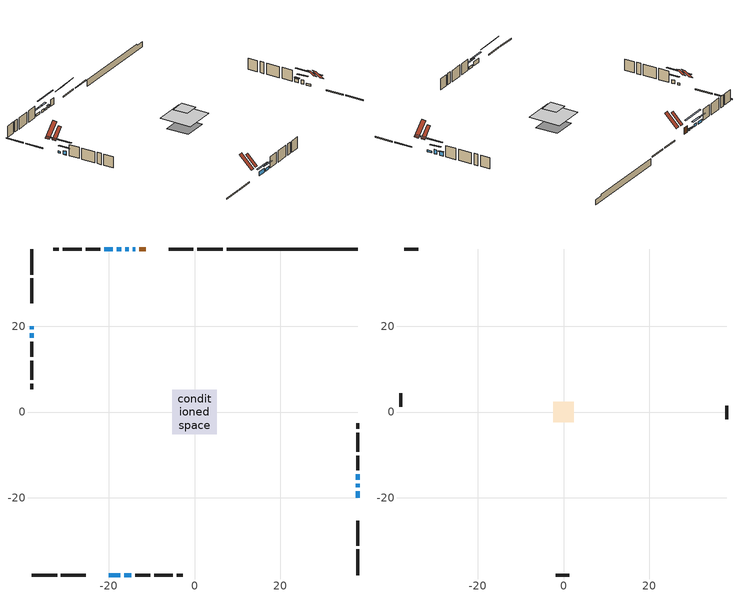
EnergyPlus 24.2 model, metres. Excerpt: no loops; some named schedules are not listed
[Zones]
conditioned space
 floor adiabatic (AdiabaticFloorConstruction): -5.19,-5.19 -5.19,5.19 5.19,5.19 5.19,-5.19 z2.13
 floor foundation (Slab1 construction): -3.97,-3.65 -3.97,3.65 3.97,3.65 3.97,-3.65 z-1.32
 wall outside (RimJoist1 construction): 6.58,37.99 0.63,37.99 / -37.99,-37.99 -32.04,-37.99 / -37.99,37.99 -37.99,32.04 / 37.99,-37.99 37.99,-32.04 z0.91:1.21
 wall outside (RimJoist2 construction): -0.3,37.99 -6.01,37.99 / -31.11,-37.99 -25.4,-37.99 / -37.99,31.11 -37.99,25.4 / 37.99,-31.11 37.99,-25.4 z0.91:1.21
 wall outside (AdiabaticWallConstruction 1): -11.38,37.99 -12.91,37.99 z0.91:2.94
 wall outside (AdiabaticWallConstruction): -13.84,37.99 -14.4,37.99 z0.91:1.47; 37.99,-20.03 37.99,-18.5 / -15.33,37.99 -16.09,37.99 / -37.99,20.03 -37.99,19.26 z0.91:1.52; 37.99,-17.57 37.99,-16.71 z0.91:2.28; -17.02,37.99 -18.14,37.99 / -19.07,37.99 -21,37.99 z0.91:1.67; -20.03,-37.99 -17.28,-37.99 z0.91:2.18; -16.35,-37.99 -14.72,-37.99 z0.91:1.72; -37.99,18.34 -37.99,17.25 z0.91:2.07; 37.99,-15.78 37.99,-14.56 z0.91:2.13
 wall outside (Wall1 construction): -21.92,37.99 -25.38,37.99 / -13.8,-37.99 -10.34,-37.99 / -37.99,16.32 -37.99,12.87 / 37.99,-13.63 37.99,-10.18 z0.91:4.57
 wall outside (Wall2 construction): -26.31,37.99 -30.71,37.99 / -9.41,-37.99 -5.01,-37.99 / -37.99,11.94 -37.99,7.54 / 37.99,-9.25 37.99,-4.85 z0.91:4.57
 wall outside (Wall3 construction): -31.64,37.99 -32.97,37.99 / -4.08,-37.99 -2.76,-37.99 / -37.99,6.61 -37.99,5.28 / 37.99,-3.92 37.99,-2.59 z0.91:4.57
 wall foundation (FoundationWall1 construction): 7.51,37.99,-1.32 7.51,37.99,0.91 34.94,37.99,0.91 34.94,37.99,0.3 37.99,37.99,0.3 37.99,37.99,-1.32
 window (WindowConstruction 7): -13.84,37.99 -14.4,37.99 z0.91:1.47
 window (WindowConstruction 8): 37.99,-20.03 37.99,-18.5 z0.91:1.52
 window (WindowConstruction 9): -15.33,37.99 -16.09,37.99 z0.91:1.52
 window (WindowConstruction 10): -37.99,20.03 -37.99,19.26 z0.91:1.52
 window (WindowConstruction): 37.99,-17.57 37.99,-16.71 z0.91:2.28
 window (WindowConstruction 1): -17.02,37.99 -18.14,37.99 z0.91:1.67
 window (WindowConstruction 2): -19.07,37.99 -21,37.99 z0.91:1.67
 window (WindowConstruction 3): -20.03,-37.99 -17.28,-37.99 z0.91:2.18
 window (WindowConstruction 4): -16.35,-37.99 -14.73,-37.99 z0.91:1.72
 window (WindowConstruction 5): -37.99,18.33 -37.99,17.25 z0.91:2.07
 window (WindowConstruction 6): 37.99,-15.78 37.99,-14.56 z0.91:2.13
 door (Door): -11.38,37.99 -12.91,37.99 z0.91:2.94
 ceiling adiabatic (AdiabaticFloorConstruction): 5.19,-5.19 5.19,5.19 -5.19,5.19 -5.19,-5.19 z2.13
 roof outside (Roof2 construction): -10.46,37.99,4.57 -10.46,34.71,7.84 -9.3,34.71,7.84 -9.3,37.99,4.57; -20.95,-37.99,4.57 -20.95,-34.71,7.84 -22.11,-34.71,7.84 -22.11,-37.99,4.57; -37.99,20.95,4.57 -34.71,20.95,7.84 -34.71,22.11,7.84 -37.99,22.11,4.57; 37.99,-20.95,4.57 34.71,-20.95,7.84 34.71,-22.11,7.84 37.99,-22.11,4.57
attic - vented
 floor to conditioned space (Floor1 construction Reversed): -2.41,-2.41 -2.41,2.41 2.41,2.41 2.41,-2.41 z4.57
 wall outside (Wall4 construction): -33.89,37.99 -37.06,37.99 / -1.83,-37.99 1.34,-37.99 / -37.99,4.35 -37.99,1.19 / 37.99,-1.66 37.99,1.5 z0.91:4.57
 roof outside (Roof1 construction): -8.37,37.99,4.57 -8.37,33.94,8.61 -6.94,33.94,8.61 -6.94,37.99,4.57; -23.04,-37.99,4.57 -23.04,-33.94,8.61 -24.47,-33.94,8.61 -24.47,-37.99,4.57; -37.99,23.04,4.57 -33.94,23.04,8.61 -33.94,24.47,8.61 -37.99,24.47,4.57; 37.99,-23.04,4.57 33.94,-23.04,8.61 33.94,-24.47,8.61 37.99,-24.47,4.57
shading: -14.6,37.99 -13.64,37.99 -13.64,38.4 -14.6,38.4 z1.67; 37.99,-14.64 37.99,-23.88 38.4,-23.88 38.4,-14.64 z5.38; -19.95,37.99 -11.47,37.99 -11.47,38.4 -19.95,38.4 z5.38; -37.99,15.4 -37.99,23.88 -38.4,23.88 -38.4,15.4 z5.38; 37.99,-15.29 37.99,-18.99 38.4,-18.99 38.4,-15.29 z3.7; -19.56,37.99 -15.6,37.99 -15.6,38.4 -19.56,38.4 z3.09; -22.42,37.99 -17.65,37.99 -17.65,38.4 -22.42,38.4 z3.09; -15.86,-37.99 -21.45,-37.99 -21.45,-38.4 -15.86,-38.4 z3.6; -13.3,-37.99 -17.77,-37.99 -17.77,-38.4 -13.3,-38.4 z3.14; -37.99,15.83 -37.99,19.75 -38.4,19.75 -38.4,15.83 z3.49; 37.99,-14.36 37.99,-15.98 38.4,-15.98 38.4,-14.36 z2.33
[Building]
Building 1: Terrain=Suburbs
[Site:Location]
Ottawa Intl AP_ON: Latitude {deg}=45.32; Longitude {deg}=-75.67; Time Zone {hr}=-5; Elevation {m}=115; Keep Site Location Information=Yes
[Site:GroundTemperature:Shallow]
1.18808, -1.19398, -1.38475, -0.254337, 4.28362, 8.80044, 12.7163, 15.1969, 15.4076, 13.3901, 9.57408, 5.19582
[Site:WaterMainsTemperature]
Calculation Method=Schedule; Temperature Schedule=mains temperature schedule
[Material] Roughness=Rough; Thermal Absorptance=0.9
Name | Thickness {m} | Conductivity {W/m-K} | Density {kg/m3} | Specific Heat {J/kg-K} | Solar Absorptance | Visible Absorptance
asphalt or fiberglass shingles | 0.00635 | 0.162714 | 1121.4 | 1465.45 | 0.4 | 0.4
ceiling stud and cavity | 0.1397 | 0.0767285 | 65.682 | 1177.47 | 0.7 | 0.7
concrete 4.0 in. | 0.1016 | 1.803125 | 2242.8 | 837.4 | 0.7 | 0.7
concrete 8.0 in. | 0.2032 | 1.803125 | 2242.8 | 837.4 | 0.7 | 0.7
door material | 0.04445 | 0.188738 | 512.64 | 1214.23 | 0.7 | 0.7
exterior vertical ins | 0.0369022 | 0.029427 | 32.04 | 1214.23 | 0.7 | 0.7
floor covering | 0.0127 | 0.0433444 | 54.468 | 1339.84 | 0.6 | 0.6
floor rigid ins; wall rigid ins | 0.512978 | 0.029427 | 32.04 | 1214.23 | 0.7 | 0.7
floor stud and cavity | 0.1397 | 1.75129 | 37.0049 | 1207.88 | 0.7 | 0.7
furniture material conditioned space 1 | 0.1524 | 0.115458 | 640.8 | 1214.23 | 0.6 | 0.6
gypsum board | 0.0127 | 0.160291 | 801 | 837.4 | 0.6 | 0.6
gypsum board 1 | 0.0127 | 0.160291 | 801 | 837.4 | 0.7 | 0.7
osb sheathing 0.5 in. | 0.0127 | 0.115458 | 512.64 | 1214.23 | 0.7 | 0.7
osb sheathing 0.75 in. | 0.01905 | 0.115458 | 512.64 | 1214.23 | 0.7 | 0.7
osb sheathing 2.0 in. | 0.0508 | 0.115458 | 512.64 | 1214.23 | 0.7 | 0.7
rim joist stud and cavity | 0.0508 | 0.177588 | 50.32683 | 1063.81 | 0.6 | 0.6
rim joist stud and cavity 1 | 0.0508 | 0.0448274 | 125.044 | 1163.47 | 0.6 | 0.6
roof stud and cavity | 0.2032 | 3.79149 | 78.34581 | 1123.46 | 0.7 | 0.7
wall stud and cavity | 0.1397 | 0.113666 | 139.0536 | 1170.24 | 0.7 | 0.7
wall stud and cavity 1 | 0.1397 | 0.116332 | 139.0536 | 1170.24 | 0.7 | 0.7
wall stud and cavity 2 | 0.1397 | 0.124355 | 139.0536 | 1170.24 | 0.7 | 0.7
wall stud and cavity 3 | 0.0889 | 6.9971 | 50.32683 | 1063.81 | 0.6 | 0.6
wall stud and cavity 4 | 0.0889 | 0.380278 | 52.3479 | 1209.89 | 0.7 | 0.7
wall stud and cavity 5 | 0.0889 | 0.391764 | 83.0341 | 1211.67 | 0.7 | 0.7
wood siding | 0.0254 | 0.102417 | 544.68 | 1172.36 | 0.4 | 0.4
wood siding 1 | 0.00254 | 0.102417 | 544.68 | 1172.36 | 0.4 | 0.4
wood siding 2; wood siding 3; wood siding 4 | 0.0254 | 0.102417 | 544.68 | 1172.36 | 0.7 | 0.7
[WindowMaterial:SimpleGlazingSystem]
Name | U-Factor {W/m2-K} | Solar Heat Gain Coefficient
WindowMaterial | 3.30346 | 0.65
WindowMaterial 1 | 4.32153 | 0.67
WindowMaterial 2 | 4.156296 | 0.69
WindowMaterial 3 | 3.83719 | 0.71
WindowMaterial 4 | 4.43225 | 0.67
WindowMaterial 5 | 4.12847 | 0.69
WindowMaterial 6 | 3.30119 | 0.67
WindowMaterial 7 | 4.91374 | 0.63
WindowMaterial 8 | 3.30573 | 0.6
[Construction]
AdiabaticFloorConstruction: floor stud and cavity, floor rigid ins, osb sheathing 0.75 in., floor covering
AdiabaticWallConstruction: wood siding 3, wall rigid ins, wall stud and cavity 4, gypsum board
AdiabaticWallConstruction 1: wood siding 4, wall rigid ins, wall stud and cavity 4, gypsum board
Door: door material
Floor1 construction Reversed: gypsum board, ceiling stud and cavity
FoundationWall1 construction: concrete 8.0 in., gypsum board 1
furniture construction conditioned space 1: furniture material conditioned space 1
PartitionWallConstruction: gypsum board, wall stud and cavity 5, gypsum board
RimJoist1 construction: wood siding 2, rim joist stud and cavity
RimJoist2 construction: wood siding 2, osb sheathing 2.0 in., rim joist stud and cavity 1
Roof1 construction: asphalt or fiberglass shingles
Roof2 construction: asphalt or fiberglass shingles, osb sheathing 0.75 in., roof stud and cavity, gypsum board
Slab1 construction: concrete 4.0 in.
Wall1 construction: wood siding, osb sheathing 0.5 in., wall stud and cavity, gypsum board
Wall2 construction: wood siding, osb sheathing 0.5 in., wall stud and cavity 1, gypsum board
Wall3 construction: wood siding, osb sheathing 0.5 in., wall stud and cavity 2, gypsum board
Wall4 construction: wood siding 1, wall stud and cavity 3
WindowConstruction: WindowMaterial
WindowConstruction 1: WindowMaterial 1
WindowConstruction 10; WindowConstruction 8; WindowConstruction 9: WindowMaterial 8
WindowConstruction 2: WindowMaterial 2
WindowConstruction 3: WindowMaterial 3
WindowConstruction 4: WindowMaterial 4
WindowConstruction 5: WindowMaterial 5
WindowConstruction 6: WindowMaterial 6
WindowConstruction 7: WindowMaterial 7
[Zone] Multiplier=1; Part of Total Floor Area=Yes
Name | Volume {m3}
attic - vented | 13.1183
conditioned space | 396.6
[Space]
Name | Zone | Volume {m3}
attic - vented 1 | attic - vented | 13.1183
conditioned space 1 | conditioned space | 396.6
[ZoneInfiltration:EffectiveLeakageArea]
infil attic - vented 1: Zone or Space=attic - vented 1; Schedule=Always On Discrete; Effective Air Leakage Area {cm2}=974.316; Stack Coefficient=0.000535629; Wind Coefficient=1.56369e-05
[ZoneMixing]
whole house fan mix: Zone or Space=attic - vented; Schedule=Always On Continuous; Design Flow Rate Calculation Method=Flow/Zone; Design Flow Rate {m3/s}=0; Source Zone or Space=conditioned space
[SurfaceProperty:ExposedFoundationPerimeter]
Slab1: Exposed Perimeter Calculation Method=TotalExposedPerimeter; Total Exposed Perimeter {m}=30.481
[InternalMass] Zone or ZoneList=conditioned space; Space or SpaceList=conditioned space 1
Name | Construction | Surface Area {m2}
furniture mass conditioned space 1 | furniture construction conditioned space 1 | 66.2402
partition wall mass | PartitionWallConstruction | 165.601
[Lights]
interior lighting: Zone or ZoneList or Space or SpaceList=conditioned space 1; Schedule=interior lighting schedule; Design Level Calculation Method=LightingLevel; Lighting Level {W}=343.2; Return Air Fraction=0; Fraction Radiant=0.6; Fraction Visible=0.2; Fraction Replaceable=1
[People]
occupants: Zone or ZoneList or Space or SpaceList=conditioned space 1; Number of People Schedule=occupants schedule; Number of People Calculation Method=People; Number of People=3; Fraction Radiant=0.314171; Sensible Heat Fraction=0.56303; Activity Level Schedule=occupants activity schedule; Carbon Dioxide Generation Rate {m3/s-W}=0; Enable ASHRAE 55 Comfort Warnings=No; Mean Radiant Temperature Calculation Type=EnclosureAveraged
[ElectricEquipment] Zone or ZoneList or Space or SpaceList=conditioned space 1; Design Level Calculation Method=EquipmentLevel
Name | Schedule | Design Level {W} | Fraction Latent | Fraction Radiant | Fraction Lost
clothes dryer | clothes dryer schedule | 140.772 | 0.015 | 0.081 | 0.85
clothes washer | clothes washer schedule | 32.1985 | 0.03 | 0.162 | 0.7
cooking range | cooking range schedule | 215.147 | 0.08 | 0.432 | 0.2
dishwasher | dishwasher schedule | 66.8632 | 0.3 | 0.18 | 0.4
fridge | fridge schedule | 72.9452 | 0 | 0.6 | 0
mech vent bath fan 0 | mech vent bath fan 0 schedule | 50.2 | 0 | 0 | 1
mech vent house fan | mech vent house fan schedule | 0 | 0 | 0 | 1
mech vent house fan cfis | mech vent house fan cfis schedule | 0 | 0 | 0 | 0
mech vent range fan 0 | mech vent range fan 0 schedule | 57 | 0 | 0 | 1
misc plug loads | misc plug loads schedule | 494.7 | 0.045 | 0.513 | 0.1
whole house fan | Always On Discrete | 0 | 0 | 0 | 1
[OtherEquipment] Zone or ZoneList or Space or SpaceList=conditioned space 1; Design Level Calculation Method=EquipmentLevel
Name | Fuel Type | Schedule | Design Level {W} | Fraction Latent | Fraction Radiant | Fraction Lost
clothes dryer 1 | Electricity | clothes dryer schedule | 0 | 0.015 | 0.081 | 0.85
cooking range 1 | Electricity | cooking range schedule | 0 | 0.08 | 0.432 | 0.2
general water use latent | None | general water use schedule | 62.594 | 1 | 0 | 0
general water use sensible | None | general water use schedule | -61.6891 | 0 | 0.6 | 0
mech vent house fan latent load | None | Always On Discrete | 0 | 1 | 0 | 0
mech vent house fan sensible load | None | Always On Discrete | 0 | 0 | 0 | 0
water heater energy adjustment1 | NaturalGas | Always On Discrete | 0.01 | 0 | 0 | 1
[ZoneInfiltration:DesignFlowRate] Zone or ZoneList or Space or SpaceList=conditioned space 1; Schedule=Always On Discrete; Design Flow Rate Calculation Method=Flow/Zone; Design Flow Rate {m3/s}=0
infil flow; natural vent flow; whole house fan flow
[AvailabilityManager:Scheduled]
central ac and furnace airloop Availability Manager: Schedule=Always On Discrete
[Foundation:Kiva]
Foundation Kiva 1: Initial Indoor Air Temperature {C}=18; Wall Height Above Grade {m}=0.910011; Wall Depth Below Slab {m}=0.2032; Custom Block Material Name 1=exterior vertical ins; Custom Block Depth 1 {m}=2.23001; Custom Block X Position 1 {m}=0.2159; Custom Block Z Position 1 {m}=0
[Foundation:Kiva:Settings]
Soil Conductivity {W/m-K}=0.849921; Soil Density {kg/m3}=1842.3; Soil Specific Heat {J/kg-K}=418.7; Ground Solar Absorptivity=0.9; Ground Thermal Absorptivity=0.9; Ground Surface Roughness {m}=0.03; Far-Field Width {m}=40; Deep-Ground Boundary Condition=ZeroFlux; Deep-Ground Depth {m}=40; Minimum Cell Dimension {m}=0.2; Maximum Cell Growth Coefficient=3; Simulation Timestep=Timestep
[Exterior:Lights]
exterior lighting: Schedule=exterior lighting schedule; Design Level {W}=75.6
[EnergyManagementSystem:GlobalVariable]
central_ac_and_furnace_airloop_Fan_RTF
infil_program_Qfan
infil_program_Qinf
natural_vent_program_Qnv
natural_vent_program_Qwhf
[EnergyManagementSystem:Sensor]
Name | Output:Variable or Output:Meter Index Key | Output:Variable or Output:Meter
airflow_gain | infil flow | Infiltration Sensible Heat Gain Energy
airflow_gain_1 | natural vent flow | Infiltration Sensible Heat Gain Energy
airflow_gain_2 | whole house fan flow | Infiltration Sensible Heat Gain Energy
airflow_loss | infil flow | Infiltration Sensible Heat Loss Energy
airflow_loss_1 | natural vent flow | Infiltration Sensible Heat Loss Energy
airflow_loss_2 | whole house fan flow | Infiltration Sensible Heat Loss Energy
clg_load_cond |  | Cooling:EnergyTransfer:Zone:CONDITIONED SPACE
clg_sp_s; clg_sp_s_1 | cooling setpoint | Schedule Value
clothes_dryer_exhaust_0_sch_s | clothes dryer exhaust 0 schedule | Schedule Value
cool_season | cooling season schedule | Schedule Value
htg_load_cond |  | Heating:EnergyTransfer:Zone:CONDITIONED SPACE
htg_sp_s; htg_sp_s_1 | heating setpoint | Schedule Value
ig_ee_conv | clothes dryer | Electric Equipment Convective Heating Energy
ig_ee_conv_2 | cooking range | Electric Equipment Convective Heating Energy
ig_ee_conv_4 | fridge | Electric Equipment Convective Heating Energy
ig_ee_conv_5 | misc plug loads | Electric Equipment Convective Heating Energy
ig_ee_conv_6 | whole house fan | Electric Equipment Convective Heating Energy
ig_ee_rad | clothes dryer | Electric Equipment Radiant Heating Energy
ig_ee_rad_2 | cooking range | Electric Equipment Radiant Heating Energy
ig_ee_rad_4 | fridge | Electric Equipment Radiant Heating Energy
ig_ee_rad_5 | misc plug loads | Electric Equipment Radiant Heating Energy
ig_ee_rad_6 | whole house fan | Electric Equipment Radiant Heating Energy
ig_lgt_conv | interior lighting | Lights Convective Heating Energy
ig_lgt_rad | interior lighting | Lights Radiant Heating Energy
ig_lgt_vis | interior lighting | Lights Visible Radiation Heating Energy
ig_oe_conv | clothes dryer 1 | Other Equipment Convective Heating Energy
ig_oe_conv_1 | cooking range 1 | Other Equipment Convective Heating Energy
ig_oe_conv_2 | general water use latent | Other Equipment Convective Heating Energy
ig_oe_conv_3 | general water use sensible | Other Equipment Convective Heating Energy
ig_oe_conv_4 | water heater energy adjustment1 | Other Equipment Convective Heating Energy
ig_oe_rad | clothes dryer 1 | Other Equipment Radiant Heating Energy
ig_oe_rad_1 | cooking range 1 | Other Equipment Radiant Heating Energy
ig_oe_rad_2 | general water use latent | Other Equipment Radiant Heating Energy
ig_oe_rad_3 | general water use sensible | Other Equipment Radiant Heating Energy
ig_oe_rad_4 | water heater energy adjustment1 | Other Equipment Radiant Heating Energy
ig_ppl_conv | occupants | People Convective Heating Energy
ig_ppl_rad | occupants | People Radiant Heating Energy
im_conv | furniture mass conditioned space 1 | Surface Inside Face Convection Heat Gain Energy
im_conv_1 | partition wall mass | Surface Inside Face Convection Heat Gain Energy
im_ig | furniture mass conditioned space 1 | Surface Inside Face Internal Gains Radiation Heat Gain Energy
im_ig_1 | partition wall mass | Surface Inside Face Internal Gains Radiation Heat Gain Energy
im_lgt | furniture mass conditioned space 1 | Surface Inside Face Lights Radiation Heat Gain Energy
im_lgt_1 | partition wall mass | Surface Inside Face Lights Radiation Heat Gain Energy
im_sol | furniture mass conditioned space 1 | Surface Inside Face Solar Radiation Heat Gain Energy
im_sol_1 | partition wall mass | Surface Inside Face Solar Radiation Heat Gain Energy
im_surf | furniture mass conditioned space 1 | Surface Inside Face Net Surface Thermal Radiation Heat Gain Energy
im_surf_1 | partition wall mass | Surface Inside Face Net Surface Thermal Radiation Heat Gain Energy
mech_vent_bath_fan_0_sch_s | mech vent bath fan 0 schedule | Schedule Value
mech_vent_range_fan_0_sch_s | mech vent range fan 0 schedule | Schedule Value
mv_conv | mech vent bath fan 0 | Electric Equipment Convective Heating Energy
mv_conv_1 | mech vent house fan | Electric Equipment Convective Heating Energy
mv_conv_2 | mech vent house fan cfis | Electric Equipment Convective Heating Energy
mv_conv_3 | mech vent range fan 0 | Electric Equipment Convective Heating Energy
mv_conv_4 | mech vent house fan latent load | Other Equipment Convective Heating Energy
mv_conv_5 | mech vent house fan sensible load | Other Equipment Convective Heating Energy
mv_rad | mech vent bath fan 0 | Electric Equipment Radiant Heating Energy
mv_rad_1 | mech vent house fan | Electric Equipment Radiant Heating Energy
mv_rad_2 | mech vent house fan cfis | Electric Equipment Radiant Heating Energy
mv_rad_3 | mech vent range fan 0 | Electric Equipment Radiant Heating Energy
mv_rad_4 | mech vent house fan latent load | Other Equipment Radiant Heating Energy
mv_rad_5 | mech vent house fan sensible load | Other Equipment Radiant Heating Energy
natural_vent_s | natural vent schedule | Schedule Value
out_pb_s |  | Site Outdoor Air Barometric Pressure
out_wt_s |  | Site Outdoor Air Humidity Ratio
site_vw_s |  | Site Wind Speed
ss_back_out | Window1 | Surface Window Shortwave from Zone Back Out Window Heat Transfer Rate
ss_back_out_1 | Window10 | Surface Window Shortwave from Zone Back Out Window Heat Transfer Rate
ss_back_out_10 | Window9 | Surface Window Shortwave from Zone Back Out Window Heat Transfer Rate
ss_back_out_2 | Window12 | Surface Window Shortwave from Zone Back Out Window Heat Transfer Rate
ss_back_out_3 | Window13 | Surface Window Shortwave from Zone Back Out Window Heat Transfer Rate
ss_back_out_4 | Window2 | Surface Window Shortwave from Zone Back Out Window Heat Transfer Rate
ss_back_out_5 | Window3 | Surface Window Shortwave from Zone Back Out Window Heat Transfer Rate
ss_back_out_6 | Window4 | Surface Window Shortwave from Zone Back Out Window Heat Transfer Rate
ss_back_out_7 | Window5 | Surface Window Shortwave from Zone Back Out Window Heat Transfer Rate
ss_back_out_8 | Window6 | Surface Window Shortwave from Zone Back Out Window Heat Transfer Rate
ss_back_out_9 | Window8 | Surface Window Shortwave from Zone Back Out Window Heat Transfer Rate
ss_conv | Door1 | Surface Inside Face Convection Heat Gain Energy
ss_conv_1 | Window1 | Surface Inside Face Convection Heat Gain Energy
ss_conv_10 | Window8 | Surface Inside Face Convection Heat Gain Energy
ss_conv_11 | Window9 | Surface Inside Face Convection Heat Gain Energy
ss_conv_2 | Window10 | Surface Inside Face Convection Heat Gain Energy
ss_conv_3 | Window12 | Surface Inside Face Convection Heat Gain Energy
ss_conv_4 | Window13 | Surface Inside Face Convection Heat Gain Energy
ss_conv_5 | Window2 | Surface Inside Face Convection Heat Gain Energy
ss_conv_6 | Window3 | Surface Inside Face Convection Heat Gain Energy
ss_conv_7 | Window4 | Surface Inside Face Convection Heat Gain Energy
ss_conv_8 | Window5 | Surface Inside Face Convection Heat Gain Energy
ss_conv_9 | Window6 | Surface Inside Face Convection Heat Gain Energy
ss_ig | Door1 | Surface Inside Face Internal Gains Radiation Heat Gain Energy
ss_ig_1 | Window1 | Surface Inside Face Internal Gains Radiation Heat Gain Energy
ss_ig_10 | Window8 | Surface Inside Face Internal Gains Radiation Heat Gain Energy
ss_ig_11 | Window9 | Surface Inside Face Internal Gains Radiation Heat Gain Energy
ss_ig_2 | Window10 | Surface Inside Face Internal Gains Radiation Heat Gain Energy
ss_ig_3 | Window12 | Surface Inside Face Internal Gains Radiation Heat Gain Energy
ss_ig_4 | Window13 | Surface Inside Face Internal Gains Radiation Heat Gain Energy
ss_ig_5 | Window2 | Surface Inside Face Internal Gains Radiation Heat Gain Energy
ss_ig_6 | Window3 | Surface Inside Face Internal Gains Radiation Heat Gain Energy
ss_ig_7 | Window4 | Surface Inside Face Internal Gains Radiation Heat Gain Energy
ss_ig_8 | Window5 | Surface Inside Face Internal Gains Radiation Heat Gain Energy
ss_ig_9 | Window6 | Surface Inside Face Internal Gains Radiation Heat Gain Energy
ss_lgt | Door1 | Surface Inside Face Lights Radiation Heat Gain Energy
ss_sol | Door1 | Surface Inside Face Solar Radiation Heat Gain Energy
ss_surf | Door1 | Surface Inside Face Net Surface Thermal Radiation Heat Gain Energy
ss_surf_1 | Window1 | Surface Inside Face Net Surface Thermal Radiation Heat Gain Energy
ss_surf_10 | Window8 | Surface Inside Face Net Surface Thermal Radiation Heat Gain Energy
ss_surf_11 | Window9 | Surface Inside Face Net Surface Thermal Radiation Heat Gain Energy
ss_surf_2 | Window10 | Surface Inside Face Net Surface Thermal Radiation Heat Gain Energy
ss_surf_3 | Window12 | Surface Inside Face Net Surface Thermal Radiation Heat Gain Energy
ss_surf_4 | Window13 | Surface Inside Face Net Surface Thermal Radiation Heat Gain Energy
ss_surf_5 | Window2 | Surface Inside Face Net Surface Thermal Radiation Heat Gain Energy
ss_surf_6 | Window3 | Surface Inside Face Net Surface Thermal Radiation Heat Gain Energy
ss_surf_7 | Window4 | Surface Inside Face Net Surface Thermal Radiation Heat Gain Energy
ss_surf_8 | Window5 | Surface Inside Face Net Surface Thermal Radiation Heat Gain Energy
ss_surf_9 | Window6 | Surface Inside Face Net Surface Thermal Radiation Heat Gain Energy
ss_trans_in | Window1 | Surface Window Transmitted Solar Radiation Rate
ss_trans_in_1 | Window10 | Surface Window Transmitted Solar Radiation Rate
ss_trans_in_10 | Window9 | Surface Window Transmitted Solar Radiation Rate
ss_trans_in_2 | Window12 | Surface Window Transmitted Solar Radiation Rate
ss_trans_in_3 | Window13 | Surface Window Transmitted Solar Radiation Rate
ss_trans_in_4 | Window2 | Surface Window Transmitted Solar Radiation Rate
ss_trans_in_5 | Window3 | Surface Window Transmitted Solar Radiation Rate
ss_trans_in_6 | Window4 | Surface Window Transmitted Solar Radiation Rate
ss_trans_in_7 | Window5 | Surface Window Transmitted Solar Radiation Rate
ss_trans_in_8 | Window6 | Surface Window Transmitted Solar Radiation Rate
ss_trans_in_9 | Window8 | Surface Window Transmitted Solar Radiation Rate
ss_trans_out | Window1 | Surface Inside Face Initial Transmitted Diffuse Transmitted Out Window Solar Radiation Rate
ss_trans_out_1 | Window10 | Surface Inside Face Initial Transmitted Diffuse Transmitted Out Window Solar Radiation Rate
ss_trans_out_10 | Window9 | Surface Inside Face Initial Transmitted Diffuse Transmitted Out Window Solar Radiation Rate
ss_trans_out_2 | Window12 | Surface Inside Face Initial Transmitted Diffuse Transmitted Out Window Solar Radiation Rate
ss_trans_out_3 | Window13 | Surface Inside Face Initial Transmitted Diffuse Transmitted Out Window Solar Radiation Rate
ss_trans_out_4 | Window2 | Surface Inside Face Initial Transmitted Diffuse Transmitted Out Window Solar Radiation Rate
ss_trans_out_5 | Window3 | Surface Inside Face Initial Transmitted Diffuse Transmitted Out Window Solar Radiation Rate
ss_trans_out_6 | Window4 | Surface Inside Face Initial Transmitted Diffuse Transmitted Out Window Solar Radiation Rate
ss_trans_out_7 | Window5 | Surface Inside Face Initial Transmitted Diffuse Transmitted Out Window Solar Radiation Rate
ss_trans_out_8 | Window6 | Surface Inside Face Initial Transmitted Diffuse Transmitted Out Window Solar Radiation Rate
ss_trans_out_9 | Window8 | Surface Inside Face Initial Transmitted Diffuse Transmitted Out Window Solar Radiation Rate
s_conv | Floor1 | Surface Inside Face Convection Heat Gain Energy
